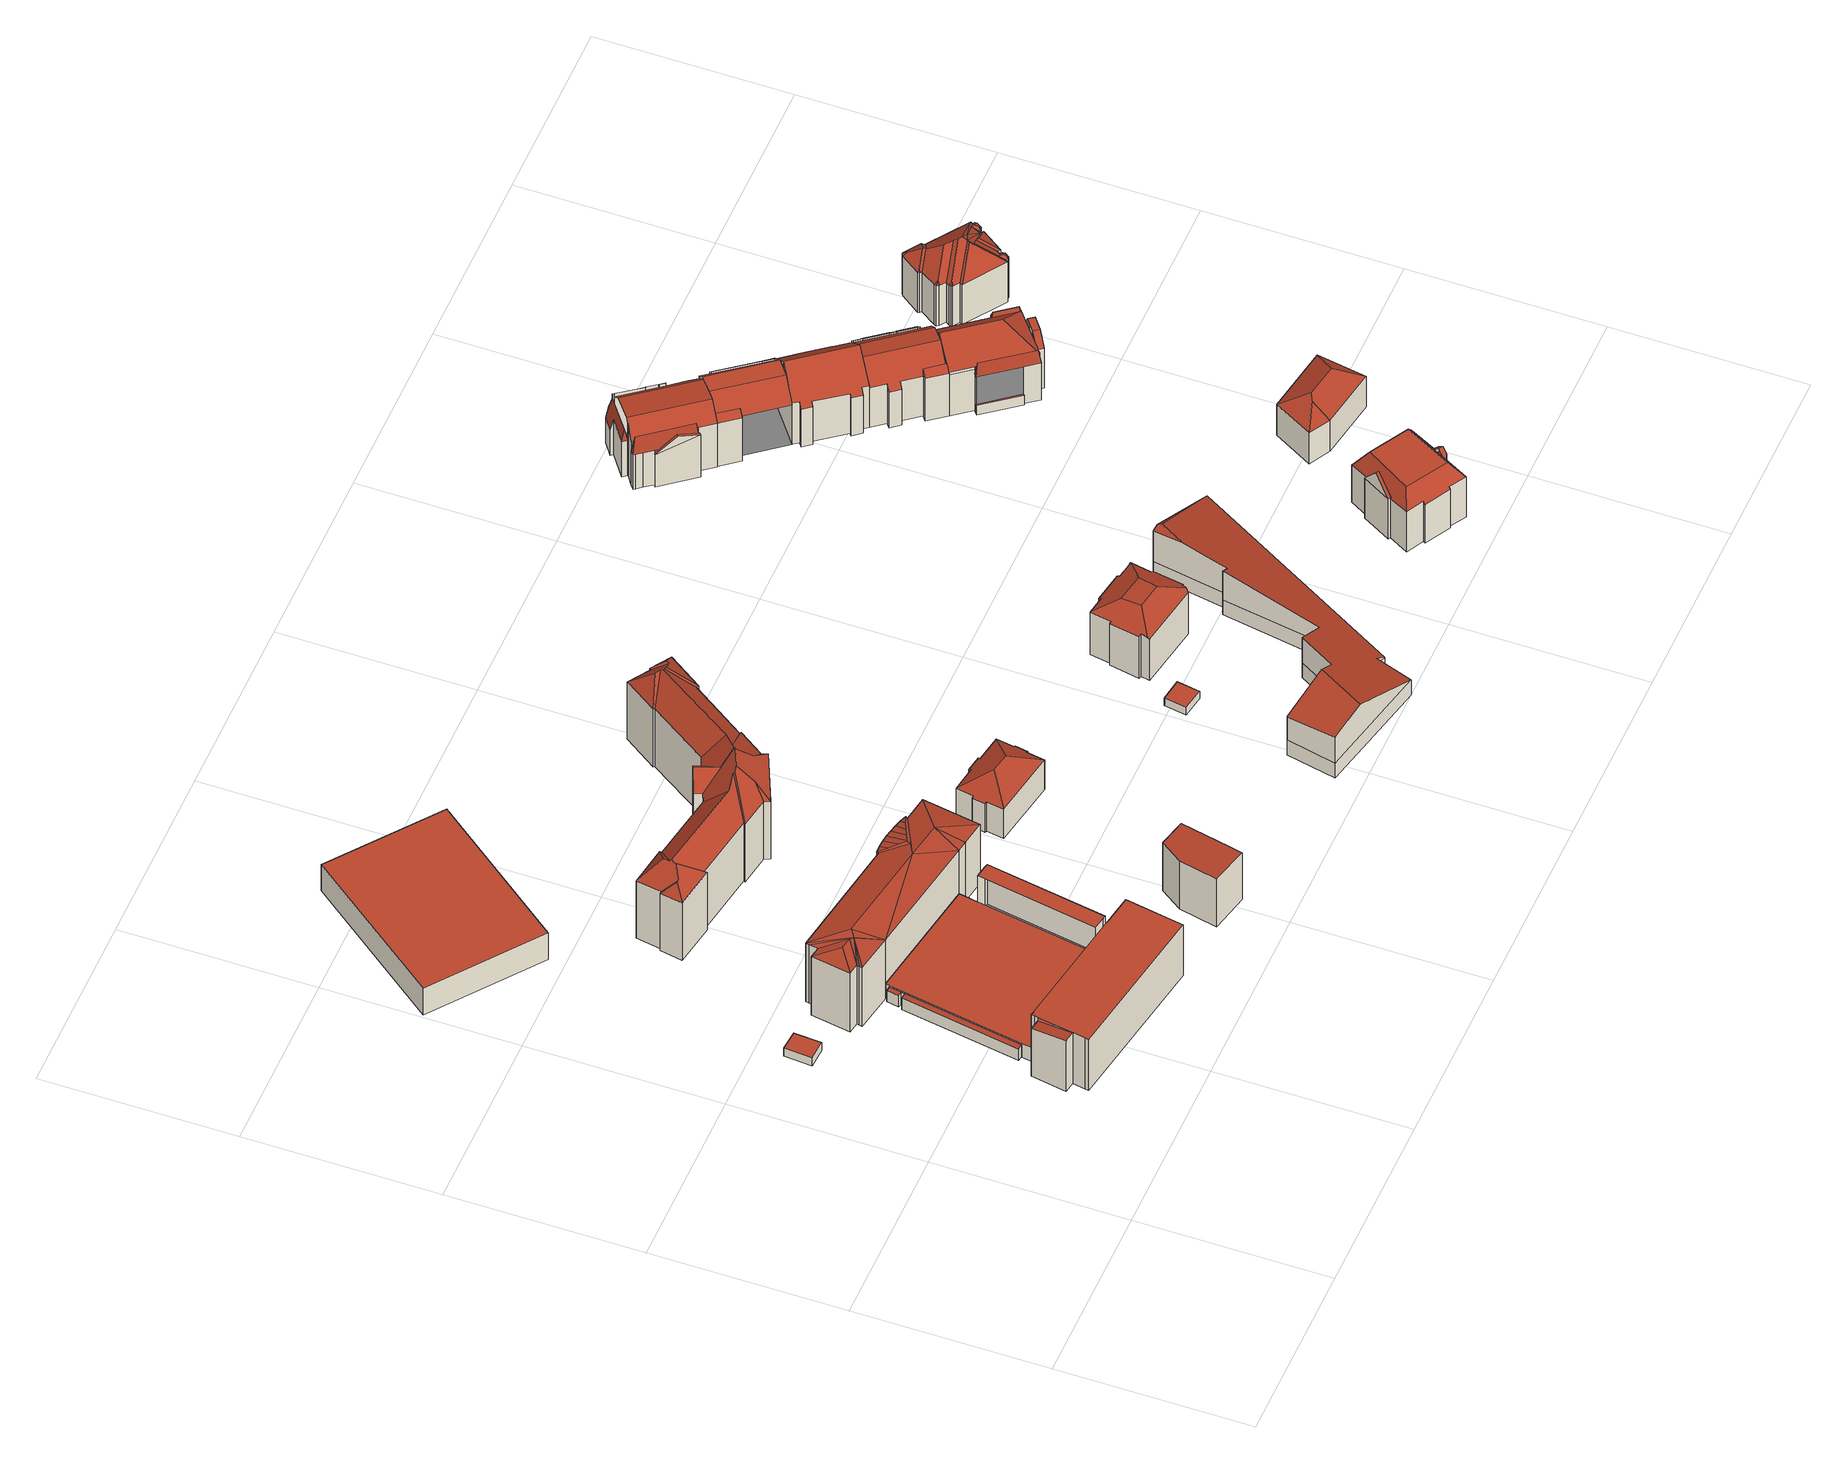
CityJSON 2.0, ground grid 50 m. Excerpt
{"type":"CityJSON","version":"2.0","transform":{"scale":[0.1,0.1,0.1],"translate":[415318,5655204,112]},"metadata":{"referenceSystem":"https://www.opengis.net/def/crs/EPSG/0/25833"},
"CityObjects":{
"building1":{"type":"Building","attributes":{"Dachtyp_tdc":"tdcPolyFlatRoof","Gemeindeschluessel":14612000,"Dachneigung":0,"QualitaetDacherkennung":82,"Geometrietyp2DReferenz":"3000","measuredHeight":2.64,"function":"31001_2000","roofType":"1000"},"geometry":[{"type":"Solid","lod":"2","boundaries":[[[[0,1,2,3]],[[1,4,5,2]],[[4,6,7,5]],[[6,0,3,7]],[[6,4,1,0]],[[3,2,5,7]]]],"semantics":{"surfaces":[{"type":"WallSurface"},{"type":"RoofSurface"},{"type":"GroundSurface"}],"values":[[0,0,0,0,1,2]]}}]},
"building2":{"type":"Building","attributes":{"name":"Pohland Passage","Gemeindeschluessel":14612000,"Geometrietyp2DReferenz":"3000","function":"31001_2000","roofType":"9999"},"children":["building2-1","building2-2","building2-3","building2-4","building2-5"]},
"building2-1":{"type":"BuildingPart","attributes":{"Dachtyp_tdc":"tdcPolyFlatRoof","Dachneigung":5.85,"QualitaetDacherkennung":58,"Geometrietyp2DReferenz":"3000","measuredHeight":16.87,"roofType":"2100"},"parents":["building2"],"geometry":[{"type":"MultiSurface","lod":"2","boundaries":[[[8,9,10,11]],[[9,12,13,10]],[[14,8,11,15]],[[14,12,9,8]],[[11,10,13,15]]],"semantics":{"surfaces":[{"type":"WallSurface"},{"type":"RoofSurface"},{"type":"GroundSurface"}],"values":[0,0,0,1,2]}}]},
"building2-2":{"type":"BuildingPart","attributes":{"Dachtyp_tdc":"tdcPolyFlatRoof","Dachneigung":6.49,"QualitaetDacherkennung":74,"Geometrietyp2DReferenz":"3000","measuredHeight":3.97,"roofType":"2100"},"parents":["building2"],"geometry":[{"type":"MultiSurface","lod":"2","boundaries":[[[16,17,18,19]],[[17,20,21,18]],[[20,22,23,21]],[[22,24,25,23]],[[24,26,27,25]],[[26,28,29,27]],[[28,30,31,29]],[[32,16,19,33]],[[32,30,28,26,24,22,20,17,16]],[[19,18,21,23,25,27,29,31,33]]],"semantics":{"surfaces":[{"type":"WallSurface"},{"type":"RoofSurface"},{"type":"GroundSurface"}],"values":[0,0,0,0,0,0,0,0,1,2]}}]},
"building2-3":{"type":"BuildingPart","attributes":{"Dachtyp_tdc":"tdcPolyFlatRoof","Dachneigung":0,"QualitaetDacherkennung":80,"Geometrietyp2DReferenz":"3000","measuredHeight":13.44,"roofType":"1000"},"parents":["building2"],"geometry":[{"type":"MultiSurface","lod":"2","boundaries":[[[34,35,36,37,38]],[[35,39,40,36]],[[39,41,42,40]],[[41,43,44,42]],[[43,45,46,47,44]],[[45,43,41,39,35,34]],[[37,36,40,42,44,47]]],"semantics":{"surfaces":[{"type":"WallSurface"},{"type":"RoofSurface"},{"type":"GroundSurface"}],"values":[0,0,0,0,0,1,2]}}]},
"building2-4":{"type":"BuildingPart","attributes":{"Dachtyp_tdc":"tdcPolyFlatRoof","Dachneigung":0,"QualitaetDacherkennung":19,"Geometrietyp2DReferenz":"3000","measuredHeight":17.11,"roofType":"1000"},"parents":["building2"],"geometry":[{"type":"MultiSurface","lod":"2","boundaries":[[[48,49,50,51]],[[49,52,15,50]],[[52,14,15]],[[53,13,12]],[[53,54,55,13]],[[54,56,57,55]],[[56,58,59,57]],[[58,60,59]],[[61,62,63]],[[61,64,65,62]],[[64,66,67,65]],[[66,68,69,67]],[[68,48,51,69]],[[68,66,64,61,58,56,54,53,52,49,48]],[[51,50,15,13,55,57,59,62,65,67,69]]],"semantics":{"surfaces":[{"type":"WallSurface"},{"type":"RoofSurface"},{"type":"GroundSurface"}],"values":[0,0,0,0,0,0,0,0,0,0,0,0,0,1,2]}}]},
"building2-5":{"type":"BuildingPart","attributes":{"Dachtyp_tdc":"tdcPolyFlatRoof","Dachneigung":0,"QualitaetDacherkennung":42,"Geometrietyp2DReferenz":"3000","measuredHeight":4.59,"roofType":"1000"},"parents":["building2"],"geometry":[{"type":"MultiSurface","lod":"2","boundaries":[[[46,63,62,47]],[[60,70,71,59]],[[70,72,19,71]],[[72,73,32,33,19]],[[74,31,30]],[[74,75,76,31]],[[75,77,78,76]],[[77,38,37,78]],[[38,77,75,74,73,72,70,60,63,46]],[[47,62,59,71,19,33,31,76,78,37]]],"semantics":{"surfaces":[{"type":"WallSurface"},{"type":"RoofSurface"},{"type":"GroundSurface"}],"values":[0,0,0,0,0,0,0,0,1,2]}}]},
"building3":{"type":"Building","attributes":{"Dachtyp_tdc":"tdcPolyFlatRoof","Gemeindeschluessel":14612000,"Dachneigung":0,"QualitaetDacherkennung":84,"Geometrietyp2DReferenz":"3000","measuredHeight":8.8,"function":"31001_3211","roofType":"1000"},"geometry":[{"type":"Solid","lod":"2","boundaries":[[[[79,80,81,82]],[[80,83,84,81]],[[83,85,86,84]],[[85,79,82,86]],[[85,83,80,79]],[[82,81,84,86]]]],"semantics":{"surfaces":[{"type":"WallSurface"},{"type":"RoofSurface"},{"type":"GroundSurface"}],"values":[[0,0,0,0,1,2]]}}]},
"building4":{"type":"Building","attributes":{"name":"HOGA Schulen Berufliches Gymnasium","Dachtyp_tdc":"tdcFreeFormRoof","Gemeindeschluessel":14612000,"Dachneigung":13.74,"QualitaetDacherkennung":18,"Geometrietyp2DReferenz":"3000","measuredHeight":21.55,"function":"31001_3021","roofType":"5000"},"geometry":[{"type":"Solid","lod":"2","boundaries":[[[[87,88,89,90]],[[88,91,92,89]],[[91,93,94,92]],[[93,95,96,94]],[[95,97,98,96]],[[97,99,100,98]],[[99,101,102,100]],[[101,103,104,102]],[[103,105,106,104]],[[105,107,108,106]],[[107,109,110,108]],[[109,111,112,110]],[[111,113,114,112]],[[113,115,116,114]],[[115,117,118,116]],[[117,119,120,118]],[[119,121,122,120]],[[121,123,124,122]],[[123,125,126,124]],[[125,127,128,126]],[[127,129,130,128]],[[129,131,132,130]],[[131,87,90,132]],[[131,133,134]],[[129,133,131]],[[133,129,127]],[[135,136,137,133,127,125]],[[135,125,123]],[[136,135,123,121]],[[121,137,136]],[[119,137,121]],[[137,119,117]],[[138,111,109]],[[138,113,111]],[[139,113,138]],[[139,115,113]],[[140,115,139]],[[134,115,140]],[[133,115,134]],[[137,115,133]],[[115,137,117]],[[138,109,107]],[[139,138,107,105]],[[141,142,143,144,145,146,140,139,105,103]],[[141,103,101]],[[142,141,101,99]],[[143,142,99,97]],[[144,143,97,95]],[[147,145,144,95,93]],[[148,147,93,91]],[[148,91,88]],[[146,145,147,148,88,87]],[[134,140,146,87,131]],[[90,89,92,94,96,98,100,102,104,106,108,110,112,114,116,118,120,122,124,126,128,130,132]]]],"semantics":{"surfaces":[{"type":"WallSurface"},{"type":"RoofSurface"},{"type":"GroundSurface"}],"values":[[0,0,0,0,0,0,0,0,0,0,0,0,0,0,0,0,0,0,0,0,0,0,0,1,1,1,1,1,1,1,1,1,1,1,1,1,1,1,1,1,1,1,1,1,1,1,1,1,1,1,1,1,1,2]]}}]},
"building5":{"type":"Building","attributes":{"Dachtyp_tdc":"tdcPolyFlatRoof","Gemeindeschluessel":14612000,"Dachneigung":2.62,"QualitaetDacherkennung":73,"Geometrietyp2DReferenz":"3000","measuredHeight":16.2,"function":"31001_9998","roofType":"2100"},"geometry":[{"type":"Solid","lod":"2","boundaries":[[[[149,150,151,152]],[[150,153,154,151]],[[150,149,155,156,157,153]],[[154,158,159,160,152,151]],[[153,157,158,154]],[[157,156,159,158]],[[156,155,160,159]],[[155,149,152,160]]]],"semantics":{"surfaces":[{"type":"WallSurface"},{"type":"RoofSurface"},{"type":"GroundSurface"}],"values":[[0,0,1,2,0,0,0,0]]}}]},
"building6":{"type":"Building","attributes":{"name":"25. Oberschule Am Pohlandplatz Dresden","Dachtyp_tdc":"tdcFreeFormRoof","Gemeindeschluessel":14612000,"Dachneigung":43.19,"QualitaetDacherkennung":45,"Geometrietyp2DReferenz":"3000","measuredHeight":26.56,"function":"31001_3021","roofType":"5000"},"geometry":[{"type":"Solid","lod":"2","boundaries":[[[[161,162,163,164,165,166,167]],[[168,161,167,169]],[[168,169,170]],[[171,162,161,168,170,172]],[[173,174,175,176,177,171,172,178]],[[179,180,173,178,181]],[[182,179,181,183]],[[182,183,184]],[[185,186,187,180,179,182,184,188]],[[189,185,188,190]],[[189,190,191]],[[186,185,189,191,192]],[[193,194,195,196,197,198,199,200,201,202,203,204,205,206,207,208,209,210,211,212,213,214,215,216,217,218,219,220,221,222]],[[191,190,194,193]],[[190,188,195,194]],[[188,184,196,195]],[[184,183,197,196]],[[183,181,198,197]],[[181,178,199,198]],[[178,172,200,199]],[[172,170,201,200]],[[170,169,202,201]],[[169,167,203,202]],[[167,166,204,203]],[[166,223,205,204]],[[223,224,206,205]],[[224,225,207,206]],[[225,226,208,207]],[[226,227,209,208]],[[227,228,210,209]],[[228,229,211,210]],[[229,230,212,211]],[[230,231,213,212]],[[231,232,214,213]],[[232,233,215,214]],[[233,234,216,215]],[[234,235,217,216]],[[235,236,218,217]],[[236,237,219,218]],[[237,238,220,219]],[[238,239,221,220]],[[239,192,222,221]],[[192,191,193,222]],[[187,186,192,239]],[[174,173,180,187,239,238]],[[175,174,238,237]],[[240,176,175,237,236]],[[240,236,235]],[[241,177,176,240,235,234]],[[241,234,233]],[[163,162,171,177,241,233,232]],[[164,163,232,231]],[[242,243,165,164,231,230]],[[244,242,230,229]],[[245,246,244,229,228]],[[245,228,227]],[[246,245,227,226]],[[247,248,243,242,244,246,226,225]],[[247,225,224]],[[248,247,224,223]],[[165,243,248,223,166]]]],"semantics":{"surfaces":[{"type":"RoofSurface"},{"type":"WallSurface"},{"type":"GroundSurface"}],"values":[[0,0,1,0,0,0,0,0,0,0,0,0,2,1,1,1,1,1,1,1,1,1,1,1,1,1,1,1,1,1,1,1,1,1,1,1,1,1,1,1,1,1,1,0,0,0,0,0,0,0,0,0,0,0,0,0,0,0,0,0,0]]}}]},
"building7":{"type":"Building","attributes":{"Dachtyp_tdc":"tdcHipRoof","Gemeindeschluessel":14612000,"Dachneigung":30.86,"QualitaetDacherkennung":85,"Geometrietyp2DReferenz":"3000","measuredHeight":13.63,"function":"31001_9998","roofType":"3200"},"geometry":[{"type":"Solid","lod":"2","boundaries":[[[[249,250,251,252]],[[250,253,254,251]],[[253,255,256,254]],[[255,257,258,256]],[[257,259,260,258]],[[259,261,262,260]],[[261,263,264,262]],[[263,265,266,264]],[[265,267,268,266]],[[267,269,270,268]],[[269,271,272,270]],[[271,273,274,272]],[[273,275,276,274]],[[275,277,278,276]],[[277,279,280,278]],[[279,249,252,280]],[[275,273,271,269,267,265,281]],[[263,261,259,257,255,253,282]],[[265,263,282,281]],[[253,250,249,279,277,275,281,282]],[[252,251,254,256,258,260,262,264,266,268,270,272,274,276,278,280]]]],"semantics":{"surfaces":[{"type":"WallSurface"},{"type":"RoofSurface"},{"type":"GroundSurface"}],"values":[[0,0,0,0,0,0,0,0,0,0,0,0,0,0,0,0,1,1,1,1,2]]}}]},
"building8":{"type":"Building","attributes":{"Dachtyp_tdc":"tdcPolyFlatRoof","Gemeindeschluessel":14612000,"Dachneigung":0,"QualitaetDacherkennung":91,"Geometrietyp2DReferenz":"3000","measuredHeight":2.43,"function":"31001_9998","roofType":"1000"},"geometry":[{"type":"Solid","lod":"2","boundaries":[[[[283,284,285,286]],[[284,287,288,285]],[[287,289,290,288]],[[289,283,286,290]],[[289,287,284,283]],[[286,285,288,290]]]],"semantics":{"surfaces":[{"type":"WallSurface"},{"type":"RoofSurface"},{"type":"GroundSurface"}],"values":[[0,0,0,0,1,2]]}}]},
"building9":{"type":"Building","attributes":{"Dachtyp_tdc":"tdcFreeFormRoof","Gemeindeschluessel":14612000,"Dachneigung":28.49,"QualitaetDacherkennung":72,"Geometrietyp2DReferenz":"3000","measuredHeight":17.26,"function":"31001_9998","roofType":"5000"},"geometry":[{"type":"Solid","lod":"2","boundaries":[[[[291,292,293,294]],[[292,295,296,293]],[[295,297,298,296]],[[297,299,300,298]],[[299,301,302,300]],[[301,303,304,302]],[[303,305,306,304]],[[305,307,308,306]],[[307,309,310,308]],[[309,311,312,310]],[[311,313,314,312]],[[313,315,316,314]],[[315,317,318,316]],[[317,319,320,318]],[[319,321,322,320]],[[321,323,324,322]],[[323,325,326,324]],[[325,327,328,326]],[[327,291,294,328]],[[329,315,313,311,309,307,305,303,330,331,332]],[[333,325,323,321,319,317,329,332,334]],[[327,333,334,335,336,291]],[[335,331,330,301,299,297,295,292,336]],[[334,332,331,335]],[[292,291,336]],[[303,301,330]],[[317,315,329]],[[327,325,333]],[[294,293,296,298,300,302,304,306,308,310,312,314,316,318,320,322,324,326,328]]]],"semantics":{"surfaces":[{"type":"WallSurface"},{"type":"RoofSurface"},{"type":"GroundSurface"}],"values":[[0,0,0,0,0,0,0,0,0,0,0,0,0,0,0,0,0,0,0,1,1,1,1,1,0,0,0,0,2]]}}]},
"building10":{"type":"Building","attributes":{"Dachtyp_tdc":"tdcFreeFormRoof","Gemeindeschluessel":14612000,"Dachneigung":28.33,"QualitaetDacherkennung":5,"Geometrietyp2DReferenz":"3000","measuredHeight":15.76,"function":"31001_9998","roofType":"5000"},"geometry":[{"type":"Solid","lod":"2","boundaries":[[[[337,338,339,340]],[[338,341,342,339]],[[341,343,344,342]],[[343,345,346,344]],[[345,347,348,346]],[[347,349,350,348]],[[349,351,352,350]],[[351,353,354,352]],[[353,355,356,354]],[[355,357,358,356]],[[357,359,360,358]],[[359,361,362,360]],[[361,363,364,362]],[[363,337,340,364]],[[365,366,367,368]],[[369,370,371,372,373,374]],[[368,367,375,376]],[[377,378,379,380,381,369,374,355,382,383,365,368,376]],[[349,366,365,383,351]],[[351,383,382,353]],[[353,382,355]],[[363,370,369,381,337]],[[337,381,380,338]],[[338,380,379,341]],[[341,379,378,343]],[[343,378,377,345]],[[345,377,376,375,347]],[[347,375,367,366,349]],[[359,372,371,361]],[[357,373,372,359]],[[361,371,370,363]],[[355,374,373,357]],[[340,339,342,344,346,348,350,352,354,356,358,360,362,364]]]],"semantics":{"surfaces":[{"type":"WallSurface"},{"type":"RoofSurface"},{"type":"GroundSurface"}],"values":[[0,0,0,0,0,0,0,0,0,0,0,0,0,0,1,1,1,1,0,0,0,0,0,0,0,0,0,0,0,0,0,0,2]]}}]},
"building11":{"type":"Building","attributes":{"Gemeindeschluessel":14612000,"Geometrietyp2DReferenz":"3000","function":"31001_9998","roofType":"9999"},"children":["building11-1","building11-2","building11-3","building11-4"]},
"building11-1":{"type":"BuildingPart","attributes":{"Dachtyp_tdc":"tdcGableRoof","Dachneigung":67.1,"QualitaetDacherkennung":2,"Geometrietyp2DReferenz":"3000","measuredHeight":8.34,"roofType":"3100"},"parents":["building11"],"geometry":[{"type":"MultiSurface","lod":"2","boundaries":[[[384,385,386,387]],[[385,388,389,386]],[[388,390,391,389]],[[390,392,393,391]],[[388,385,384,394]],[[394,395,392,390,388]],[[396,397,387,386,389,391,393]]],"semantics":{"surfaces":[{"type":"WallSurface"},{"type":"RoofSurface"},{"type":"GroundSurface"}],"values":[0,0,0,0,1,1,2]}}]},
"building11-2":{"type":"BuildingPart","attributes":{"Dachtyp_tdc":"tdcFreeFormRoof","Dachneigung":42.45,"QualitaetDacherkennung":37,"Geometrietyp2DReferenz":"3000","measuredHeight":14.38,"roofType":"5000"},"parents":["building11"],"geometry":[{"type":"MultiSurface","lod":"2","boundaries":[[[398,399,400,401]],[[399,402,403,400]],[[402,404,405,403]],[[404,406,407,405]],[[408,398,401,409]],[[410,411,412,413,414,415]],[[414,416,406,404,417,415]],[[399,410,415,417,402]],[[402,417,404]],[[408,412,411,398]],[[398,411,410,399]],[[401,400,403,405,407,409]]],"semantics":{"surfaces":[{"type":"WallSurface"},{"type":"RoofSurface"},{"type":"GroundSurface"}],"values":[0,0,0,0,0,1,1,0,0,0,0,2]}}]},
"building11-3":{"type":"BuildingPart","attributes":{"Dachtyp_tdc":"tdcCutTentRoof","Dachneigung":0.786,"QualitaetDacherkennung":64,"Geometrietyp2DReferenz":"3000","measuredHeight":17.16,"roofType":"9999"},"parents":["building11"],"geometry":[{"type":"MultiSurface","lod":"2","boundaries":[[[418,419,420,421]],[[419,422,387,420]],[[422,384,387]],[[423,424,425,393,392]],[[424,426,427,425]],[[426,428,429,427]],[[428,430,409,429]],[[430,431,412,408,409]],[[432,407,406]],[[432,433,434,407]],[[433,435,436,434]],[[435,437,438,436]],[[437,439,440,438]],[[439,441,442,440]],[[441,443,444,442]],[[443,445,446,444]],[[428,426,424,423,447,422,419,448,449]],[[433,432,416,413,431,430,428,449,450]],[[443,441,439,437,435,433,450,451]],[[419,418,452,445,443,451,448]],[[451,450,449,448]],[[421,420,387,397,396,393,425,427,429,409,407,434,436,438,440,442,444,446,453]]],"semantics":{"surfaces":[{"type":"WallSurface"},{"type":"RoofSurface"},{"type":"GroundSurface"}],"values":[0,0,0,0,0,0,0,0,0,0,0,0,0,0,0,0,1,1,1,1,1,2]}}]},
"building11-4":{"type":"BuildingPart","attributes":{"Dachtyp_tdc":"tdcGableRoof","Dachneigung":50.24,"QualitaetDacherkennung":20,"Geometrietyp2DReferenz":"3000","measuredHeight":18.61,"roofType":"3100"},"parents":["building11"],"geometry":[{"type":"MultiSurface","lod":"2","boundaries":[[[454,455,456,446,445]],[[455,457,458,456]],[[457,459,418,421,458]],[[455,454,460,461,462]],[[463,464,462,461]],[[457,464,463,459]],[[455,462,464,457]],[[459,463,461,460]],[[446,456,458,421,453]]],"semantics":{"surfaces":[{"type":"WallSurface"},{"type":"RoofSurface"},{"type":"GroundSurface"}],"values":[0,0,0,1,1,0,0,0,2]}}]},
"building12":{"type":"Building","attributes":{"Gemeindeschluessel":14612000,"Geometrietyp2DReferenz":"3000","function":"31001_9998","roofType":"9999"},"children":["building12-1","building12-2","building12-3","building12-4","building12-5"]},
"building12-1":{"type":"BuildingPart","attributes":{"Dachtyp_tdc":"tdcPolyFlatRoof","Dachneigung":45.97,"QualitaetDacherkennung":41,"Geometrietyp2DReferenz":"3000","measuredHeight":15.6,"roofType":"2100"},"parents":["building12"],"geometry":[{"type":"MultiSurface","lod":"2","boundaries":[[[465,466,467,468,469,470,471,472,473]],[[474,475,476,477,478,479,480,481,482]],[[472,471,476,475,483]],[[471,470,477,476]],[[470,469,478,477]],[[469,468,479,478]],[[468,467,480,479]],[[467,466,481,480]],[[466,465,484,482,481]]],"semantics":{"surfaces":[{"type":"RoofSurface"},{"type":"GroundSurface"},{"type":"WallSurface"}],"values":[0,1,2,2,2,2,2,2,2]}}]},
"building12-2":{"type":"BuildingPart","attributes":{"Dachtyp_tdc":"tdcCutGableRoof","Dachneigung":2.85,"QualitaetDacherkennung":42,"Geometrietyp2DReferenz":"3000","measuredHeight":18.52,"roofType":"9999"},"parents":["building12"],"geometry":[{"type":"MultiSurface","lod":"2","boundaries":[[[485,486,487,488,489]],[[486,490,491,487]],[[492,483,475,493,494]],[[484,495,496,482]],[[495,497,498,496]],[[497,499,500,498]],[[499,501,502,500]],[[503,504,505,506,507]],[[501,508,509,502]],[[508,510,511,509]],[[510,503,507,511]],[[512,490,486,485,504,503,510]],[[508,501,499,497,495,484,513,483,492,514]],[[510,508,514,512]],[[507,506,488,487,491,515,516,493,475,474,482,496,498,500,502,509,511]]],"semantics":{"surfaces":[{"type":"WallSurface"},{"type":"RoofSurface"},{"type":"GroundSurface"}],"values":[0,0,0,0,0,0,0,0,0,0,0,1,1,1,2]}}]},
"building12-3":{"type":"BuildingPart","attributes":{"Dachtyp_tdc":"tdcFreeFormRoof","Dachneigung":77.91,"QualitaetDacherkennung":23,"Geometrietyp2DReferenz":"3000","measuredHeight":15.22,"roofType":"5000"},"parents":["building12"],"geometry":[{"type":"MultiSurface","lod":"2","boundaries":[[[517,518,519,520]],[[518,521,522,519]],[[521,523,524,522]],[[523,525,526,524]],[[525,494,493,526]],[[494,527,493]],[[528,529,491]],[[529,517,520,491]],[[527,494,525,530]],[[525,523,521,518,517,531,530]],[[517,529,528,531]],[[528,532,533,527,530,531]],[[520,519,522,524,526,493,516,515,491]]],"semantics":{"surfaces":[{"type":"WallSurface"},{"type":"RoofSurface"},{"type":"GroundSurface"}],"values":[0,0,0,0,0,0,0,0,1,1,1,1,2]}}]},
"building12-4":{"type":"BuildingPart","attributes":{"Dachtyp_tdc":"tdcGableRoof","Dachneigung":40.69,"QualitaetDacherkennung":7,"Geometrietyp2DReferenz":"3000","measuredHeight":15.38,"roofType":"3100"},"parents":["building12"],"geometry":[{"type":"MultiSurface","lod":"2","boundaries":[[[534,535,536,537,538]],[[535,539,540,536]],[[539,541,542,540]],[[539,535,543]],[[535,534,544,543]],[[541,539,543,544,545]],[[537,536,540,542]]],"semantics":{"surfaces":[{"type":"WallSurface"},{"type":"RoofSurface"},{"type":"GroundSurface"}],"values":[0,0,0,0,1,1,2]}}]},
"building12-5":{"type":"BuildingPart","attributes":{"Dachtyp_tdc":"tdcFreeFormRoof","Dachneigung":82.37,"QualitaetDacherkennung":29,"Geometrietyp2DReferenz":"3000","measuredHeight":16.91,"roofType":"5000"},"parents":["building12"],"geometry":[{"type":"MultiSurface","lod":"2","boundaries":[[[546,547,548,542,541]],[[547,549,550,548]],[[549,551,552,550]],[[551,489,488,552]],[[505,538,537,506]],[[489,551,553]],[[551,549,547,546,545,554,538,555,553]],[[538,505,555]],[[505,489,553,555]],[[542,548,550,552,488,506,537]]],"semantics":{"surfaces":[{"type":"WallSurface"},{"type":"RoofSurface"},{"type":"GroundSurface"}],"values":[0,0,0,0,0,1,1,1,1,2]}}]},
"building13":{"type":"Building","attributes":{"Gemeindeschluessel":14612000,"Geometrietyp2DReferenz":"3000","function":"31001_9998","roofType":"9999"},"children":["building13-1","building13-2","building13-3","building13-4"]},
"building13-1":{"type":"BuildingPart","attributes":{"Dachtyp_tdc":"tdcPolyFlatRoof","Dachneigung":40.55,"QualitaetDacherkennung":39,"Geometrietyp2DReferenz":"3000","measuredHeight":15.97,"roofType":"2100"},"parents":["building13"],"geometry":[{"type":"MultiSurface","lod":"2","boundaries":[[[556,557,558,559,560]],[[557,503,561,558]],[[503,562,563,564,561]],[[562,503,557,556]],[[559,558,561,564]]],"semantics":{"surfaces":[{"type":"WallSurface"},{"type":"RoofSurface"},{"type":"GroundSurface"}],"values":[0,0,0,1,2]}}]},
"building13-2":{"type":"BuildingPart","attributes":{"Dachtyp_tdc":"tdcCutGableRoof","Dachneigung":44.35,"QualitaetDacherkennung":53,"Geometrietyp2DReferenz":"3000","measuredHeight":18.25,"roofType":"9999"},"parents":["building13"],"geometry":[{"type":"MultiSurface","lod":"2","boundaries":[[[565,566,567,568]],[[563,569,570,564]],[[565,571,569,572,573]],[[566,565,573,574]],[[563,560,566,574,575]],[[569,563,575,572]],[[574,573,572,575]],[[570,576,568,567,559,564]]],"semantics":{"surfaces":[{"type":"WallSurface"},{"type":"RoofSurface"},{"type":"GroundSurface"}],"values":[0,0,1,0,1,0,1,2]}}]},
"building13-3":{"type":"BuildingPart","attributes":{"Dachtyp_tdc":"tdcPolyFlatRoof","Dachneigung":42.52,"QualitaetDacherkennung":41,"Geometrietyp2DReferenz":"3000","measuredHeight":15.68,"roofType":"2100"},"parents":["building13"],"geometry":[{"type":"MultiSurface","lod":"2","boundaries":[[[577,578,579,580,576,571]],[[581,582,583,584,585]],[[582,586,565,568,583]],[[586,582,581,578,577]],[[576,580,584,583,568]]],"semantics":{"surfaces":[{"type":"WallSurface"},{"type":"RoofSurface"},{"type":"GroundSurface"}],"values":[0,0,0,1,2]}}]},
"building13-4":{"type":"BuildingPart","attributes":{"Dachtyp_tdc":"tdcPolyFlatRoof","Dachneigung":0,"QualitaetDacherkennung":0,"Geometrietyp2DReferenz":"3000","measuredHeight":3.02,"roofType":"9999"},"parents":["building13"],"geometry":[{"type":"MultiSurface","lod":"2","boundaries":[[[585,587,588,579]],[[579,588,589,580]],[[588,587,590,589]],[[587,585,584,590]],[[580,589,590,584]],[[580,584,585,579]]],"semantics":{"surfaces":[{"type":"RoofSurface"},{"type":"WallSurface"},{"type":"GroundSurface"},{"type":"ClosureSurface","isClosure":"1","QuelleClosure":"LoD1Solid"}],"values":[0,1,1,1,2,3]}}]},
"building14":{"type":"Building","attributes":{"Dachtyp_tdc":"tdcGableRoof","Gemeindeschluessel":14612000,"Dachneigung":40.73,"QualitaetDacherkennung":51,"Geometrietyp2DReferenz":"3000","measuredHeight":20.25,"function":"31001_9998","roofType":"3100"},"geometry":[{"type":"Solid","lod":"2","boundaries":[[[[591,592,593,594]],[[592,595,596,593]],[[595,597,598,596]],[[597,599,600,598]],[[599,601,602,600]],[[601,603,604,602]],[[603,605,606,604]],[[605,607,608,606]],[[607,609,610,608]],[[609,611,612,610]],[[611,613,614,612]],[[613,615,616,614]],[[615,617,618,616]],[[617,619,620,618]],[[619,621,622,620]],[[621,623,624,622]],[[623,625,626,624]],[[625,591,594,626]],[[621,619,617,615,613,611,609,607]],[[607,605,603,601,599,597,595,592,591,625,623,621]],[[594,593,596,598,600,602,604,606,608,610,612,614,616,618,620,622,624,626]]]],"semantics":{"surfaces":[{"type":"WallSurface"},{"type":"RoofSurface"},{"type":"GroundSurface"}],"values":[[0,0,0,0,0,0,0,0,0,0,0,0,0,0,0,0,0,0,1,1,2]]}}]},
"building15":{"type":"Building","attributes":{"Dachtyp_tdc":"tdcFreeFormRoof","Gemeindeschluessel":14612000,"Dachneigung":26.45,"QualitaetDacherkennung":93,"Geometrietyp2DReferenz":"3000","measuredHeight":13.72,"function":"31001_2000","roofType":"5000"},"geometry":[{"type":"Solid","lod":"2","boundaries":[[[[627,628,629,630]],[[628,631,632,629]],[[631,633,634,632]],[[633,635,636,634]],[[635,627,630,636]],[[637,638,639,635,633]],[[637,633,631]],[[638,637,631,628]],[[639,638,628,627]],[[639,627,635]],[[630,629,632,634,636]]]],"semantics":{"surfaces":[{"type":"WallSurface"},{"type":"RoofSurface"},{"type":"GroundSurface"}],"values":[[0,0,0,0,0,1,1,1,1,1,2]]}}]},
"building16":{"type":"Building","attributes":{"Gemeindeschluessel":14612000,"Geometrietyp2DReferenz":"3000","function":"31001_9998","roofType":"9999"},"children":["building16-1","building16-2","building16-3"]},
"building16-1":{"type":"BuildingPart","attributes":{"Dachtyp_tdc":"tdcCutGableRoof","Dachneigung":43.45,"QualitaetDacherkennung":55,"Geometrietyp2DReferenz":"3000","measuredHeight":18.27,"roofType":"9999"},"parents":["building16"],"geometry":[{"type":"MultiSurface","lod":"2","boundaries":[[[640,641,642,643]],[[641,644,645,642]],[[644,646,647,645]],[[646,648,649,647]],[[650,651,652,653]],[[651,654,655,652]],[[654,656,657,655]],[[656,658,659,657]],[[658,660,624,659]],[[660,661,662,624]],[[661,663,664,662]],[[663,665,666,664]],[[644,641,640,665,663]],[[661,660,658,656,654,651,650,648,646]],[[663,661,646,644]],[[666,643,642,645,647,649,653,652,655,657,659,624,662,664]]],"semantics":{"surfaces":[{"type":"WallSurface"},{"type":"RoofSurface"},{"type":"GroundSurface"}],"values":[0,0,0,0,0,0,0,0,0,0,0,0,1,1,1,2]}}]},
"building16-2":{"type":"BuildingPart","attributes":{"Dachtyp_tdc":"tdcPolyFlatRoof","Dachneigung":43.91,"QualitaetDacherkennung":39,"Geometrietyp2DReferenz":"3000","measuredHeight":15.94,"roofType":"2100"},"parents":["building16"],"geometry":[{"type":"MultiSurface","lod":"2","boundaries":[[[667,668,669,649,648]],[[668,670,671,669]],[[670,672,650,653,671]],[[672,670,668,667]],[[649,669,671,653]]],"semantics":{"surfaces":[{"type":"WallSurface"},{"type":"RoofSurface"},{"type":"GroundSurface"}],"values":[0,0,0,1,2]}}]},
"building16-3":{"type":"BuildingPart","attributes":{"Dachtyp_tdc":"tdcPolyFlatRoof","Dachneigung":43.52,"QualitaetDacherkennung":44,"Geometrietyp2DReferenz":"3000","measuredHeight":15.77,"roofType":"2100"},"parents":["building16"],"geometry":[{"type":"MultiSurface","lod":"2","boundaries":[[[673,674,620,666,665]],[[674,675,676,620]],[[675,677,678,676]],[[677,679,680,678]],[[679,681,682,680]],[[681,683,684,682]],[[683,685,686,684]],[[685,687,688,686]],[[687,689,640,643,688]],[[687,685,683,681,679,677,675,674,673,689]],[[643,666,620,676,678,680,682,684,686,688]]],"semantics":{"surfaces":[{"type":"WallSurface"},{"type":"RoofSurface"},{"type":"GroundSurface"}],"values":[0,0,0,0,0,0,0,0,0,1,2]}}]},
"building17":{"type":"Building","attributes":{"Gemeindeschluessel":14612000,"Geometrietyp2DReferenz":"3000","function":"31001_9998","roofType":"9999"},"children":["building17-1","building17-2","building17-3","building17-4","building17-5"]},
"building17-1":{"type":"BuildingPart","attributes":{"Dachtyp_tdc":"tdcFreeFormRoof","Dachneigung":82.26,"QualitaetDacherkennung":31,"Geometrietyp2DReferenz":"3000","measuredHeight":16.35,"roofType":"5000"},"parents":["building17"],"geometry":[{"type":"MultiSurface","lod":"2","boundaries":[[[690,691,692,693,694]],[[695,696,697,698,699]],[[700,690,694,701]],[[696,695,702]],[[695,691,690,703,702]],[[690,700,703]],[[700,696,702,703]],[[694,693,698,697,701]]],"semantics":{"surfaces":[{"type":"WallSurface"},{"type":"RoofSurface"},{"type":"GroundSurface"}],"values":[0,0,0,1,1,1,1,2]}}]},
"building17-2":{"type":"BuildingPart","attributes":{"Dachtyp_tdc":"tdcHipAndGableRoof","Dachneigung":31.19,"QualitaetDacherkennung":36,"Geometrietyp2DReferenz":"3000","measuredHeight":19.5,"roofType":"5000"},"parents":["building17"],"geometry":[{"type":"MultiSurface","lod":"2","boundaries":[[[704,705,669,697,696]],[[705,706,642,669]],[[706,707,708,709,642]],[[710,711,712,713,714,715]],[[707,706,716,715,714]],[[717,710,715,716,718]],[[704,717,718,705]],[[705,718,716,706]],[[719,710,717,704]],[[709,720,721,722,701,697,669,642]]],"semantics":{"surfaces":[{"type":"WallSurface"},{"type":"RoofSurface"},{"type":"GroundSurface"}],"values":[0,0,0,1,1,1,0,0,0,2]}}]},
"building17-3":{"type":"BuildingPart","attributes":{"Dachtyp_tdc":"tdcCutGableRoof","Dachneigung":58.08,"QualitaetDacherkennung":21,"Geometrietyp2DReferenz":"3000","measuredHeight":16.53,"roofType":"9999"},"parents":["building17"],"geometry":[{"type":"MultiSurface","lod":"2","boundaries":[[[723,724,725,726]],[[724,727,728,725]],[[727,729,730,728]],[[729,731,732,730]],[[731,733,734,732]],[[733,735,736,734]],[[735,737,738,736]],[[737,739,701,738]],[[731,729,727,724,723,740,741,742]],[[743,711,744,739,737,735,733]],[[742,743,733,731]],[[726,725,728,730,732,734,736,738,701,722,721,720]]],"semantics":{"surfaces":[{"type":"WallSurface"},{"type":"RoofSurface"},{"type":"GroundSurface"}],"values":[0,0,0,0,0,0,0,0,1,1,1,2]}}]},
"building17-4":{"type":"BuildingPart","attributes":{"Dachtyp_tdc":"tdcFreeFormRoof","Dachneigung":73.78,"QualitaetDacherkennung":15,"Geometrietyp2DReferenz":"3000","measuredHeight":14.94,"roofType":"5000"},"parents":["building17"],"geometry":[{"type":"MultiSurface","lod":"2","boundaries":[[[708,745,746,709]],[[745,747,723,726,746]],[[748,749,747]],[[750,748,747,745]],[[750,745,708]],[[748,750,708,749]],[[709,746,726,720]]],"semantics":{"surfaces":[{"type":"WallSurface"},{"type":"RoofSurface"},{"type":"GroundSurface"}],"values":[0,0,1,1,1,1,2]}}]},
"building17-5":{"type":"BuildingPart","attributes":{"Dachtyp_tdc":"tdcPolyFlatRoof","Dachneigung":0,"QualitaetDacherkennung":0,"Geometrietyp2DReferenz":"3000","measuredHeight":3.16,"roofType":"9999"},"parents":["building17"],"geometry":[{"type":"MultiSurface","lod":"2","boundaries":[[[699,751,752,692]],[[692,752,753,693]],[[752,751,754,753]],[[751,699,698,754]],[[693,753,754,698]],[[693,698,699,692]]],"semantics":{"surfaces":[{"type":"RoofSurface"},{"type":"WallSurface"},{"type":"GroundSurface"},{"type":"ClosureSurface","isClosure":"1","QuelleClosure":"LoD1Solid"}],"values":[0,1,1,1,2,3]}}]},
"building18":{"type":"Building","attributes":{"Dachtyp_tdc":"tdcFreeFormRoof","Gemeindeschluessel":14612000,"Dachneigung":38.22,"QualitaetDacherkennung":14,"Geometrietyp2DReferenz":"3000","measuredHeight":19.13,"function":"31001_9998","roofType":"5000"},"geometry":[{"type":"Solid","lod":"2","boundaries":[[[[755,756,757]],[[758,759,760,761,762]],[[758,762,763]],[[764,759,758,763,765]],[[764,765,766]],[[767,760,759,764,766,768]],[[769,770,771,772,773,774,775]],[[776,777,769,775,778]],[[779,780,781,776,778,782]],[[779,782,783]],[[780,779,783,784]],[[785,781,780,784,786]],[[785,786,787]],[[777,776,781,785,787,788]],[[789,770,769,777,788,790]],[[789,790,791]],[[789,791,792]],[[771,770,789,792,793]],[[794,772,771,793,795]],[[796,797,798,799,800,801,802,803,804,805,806,807,808,809,810,811,812,813,814,815,816,817,818,819,820,821,822,823,824,825,826,827,828,829,830]],[[793,792,797,796]],[[792,791,798,797]],[[791,790,799,798]],[[790,788,800,799]],[[788,787,801,800]],[[787,786,802,801]],[[786,784,803,802]],[[784,783,804,803]],[[783,782,805,804]],[[782,778,806,805]],[[778,775,807,806]],[[775,774,808,807]],[[774,768,809,808]],[[768,766,810,809]],[[766,765,811,810]],[[765,763,812,811]],[[763,762,813,812]],[[762,761,814,813]],[[761,831,815,814]],[[831,832,816,815]],[[832,833,817,816]],[[833,834,818,817]],[[834,835,819,818]],[[835,836,820,819]],[[836,837,821,820]],[[837,838,822,821]],[[838,839,823,822]],[[839,840,824,823]],[[840,841,825,824]],[[841,842,826,825]],[[842,843,827,826]],[[843,844,828,827]],[[844,845,829,828]],[[845,795,830,829]],[[795,793,796,830]],[[846,794,795,845]],[[846,845,844]],[[756,773,772,794,846,844,843]],[[757,756,843,842]],[[847,755,757,842,841]],[[848,847,841,840]],[[849,850,851,848,840,839]],[[849,839,838]],[[852,850,849,838,837]],[[852,837,836]],[[851,850,852,836,835]],[[853,848,851,835,834]],[[854,853,834,833]],[[854,833,832]],[[755,847,848,853,854,832,831]],[[774,767,768]],[[767,773,756]],[[773,767,774]],[[760,831,761]],[[767,831,760]],[[756,831,767]],[[756,755,831]]]],"semantics":{"surfaces":[{"type":"RoofSurface"},{"type":"GroundSurface"},{"type":"WallSurface"}],"values":[[0,0,0,0,0,0,0,0,0,0,0,0,0,0,0,0,0,0,0,1,2,2,2,2,2,2,2,2,2,2,2,2,2,2,2,2,2,2,2,2,2,2,2,2,2,2,2,2,2,2,2,2,2,2,2,0,0,0,0,0,0,0,0,0,0,0,0,0,0,0,0,0,0,0,0,0,0]]}}]}
},
"vertices":[
[184,858,36],[189,930,36],[189,930,9],[184,858,9],[241,926,36],[241,926,9],[237,855,36],[237,855,9],
[318,285,182],[334,377,172],[334,377,13],[318,285,13],[362,372,172],[362,372,13],[347,280,182],[347,280,13],
[381,420,53],[368,422,51],[368,422,13],[381,420,13],[420,730,51],[420,730,13],[433,728,53],[433,728,13],[434,737,53],[434,737,13],[424,739,51],[424,739,13],[430,770,51],[430,770,13],[440,768,53],[440,768,13],[381,419,53],[381,419,13],
[757,674,147],[788,669,147],[788,669,13],[757,674,13],[757,674,59],[798,667,147],[798,667,13],[745,356,147],[745,356,13],[736,357,147],[736,357,13],[704,363,147],[704,363,59],[704,363,13],
[339,238,184],[341,247,184],[341,247,13],[339,238,13],[347,280,184],[362,372,184],[364,380,184],[364,380,13],[365,389,184],[365,389,13],[375,387,184],[375,387,13],[375,387,59],[699,332,184],[699,332,13],[699,332,59],[728,327,184],[728,327,13],[779,318,184],[779,318,13],[753,167,184],[753,167,13],
[376,387,59],[376,387,13],[381,420,59],[381,419,59],[440,768,59],[442,778,59],[442,778,13],[765,723,59],[765,723,13],
[273,1542,99],[7,1746,99],[7,1746,11],[273,1542,11],[284,2105,99],[284,2105,11],[550,1900,99],[550,1900,11],
[690,892,205],[691,897,205],[691,897,8],[690,892,8],[710,898,205],[710,898,8],[728,897,205],[728,897,8],[747,895,205],[747,895,8],[765,891,205],[765,891,8],[784,887,205],[784,887,8],[802,882,205],[802,882,8],[819,876,205],[819,876,8],[816,870,205],[816,870,8],[883,859,205],[883,859,8],[858,707,205],[858,707,8],[794,718,205],[794,718,8],[765,723,205],[765,723,8],[442,778,205],[442,778,8],[342,796,205],[342,796,8],[343,804,205],[343,804,8],[344,811,205],[344,811,8],[316,816,205],[316,816,8],[333,918,205],[333,918,8],[362,913,205],[362,913,8],[365,936,205],[365,936,8],[367,945,205],[367,945,8],[411,844,219],[430,858,223],[375,858,217],[404,853,217],[410,844,219],[794,795,224],[699,811,224],[699,812,224],[797,867,209],[776,858,212],[757,849,215],[739,841,218],[738,840,218],[734,830,218],[725,856,215],[709,876,210],
[1059,291,170],[1032,162,170],[1032,162,13],[1059,291,13],[1024,127,170],[1024,127,13],[984,307,174],[944,250,175],[922,150,175],[922,150,13],[944,250,13],[984,307,13],
[776,1314,242],[819,1297,273],[827,1304,270],[828,1306,268],[863,1335,256],[824,1381,202],[799,1371,202],[752,1372,243],[792,1389,202],[712,1355,202],[819,1296,273],[720,1337,202],[702,1266,256],[747,1272,268],[750,1270,270],[765,1272,274],[814,1293,274],[695,1326,202],[453,1313,252],[456,1308,256],[514,1357,202],[455,1329,252],[515,1362,202],[410,1379,202],[423,1279,230],[450,1298,251],[451,1304,251],[399,1313,202],[415,1280,230],[393,1314,202],[383,1256,202],[493,1237,202],[383,1256,9],[393,1314,9],[399,1313,9],[410,1379,9],[515,1362,9],[514,1357,9],[695,1326,9],[720,1337,9],[712,1355,9],[792,1389,9],[799,1371,9],[824,1381,9],[926,1535,9],[923,1537,9],[982,1625,9],[1038,1587,9],[1040,1592,9],[1091,1558,9],[1029,1467,9],[1023,1470,9],[925,1325,9],[929,1323,9],[883,1256,9],[889,1241,9],[752,1182,9],[746,1197,9],[665,1210,9],[666,1214,9],[494,1243,9],[493,1237,9],[926,1535,202],[923,1537,202],[982,1625,202],[1038,1587,202],[1040,1592,202],[1091,1558,202],[1029,1467,202],[1023,1470,202],[925,1325,202],[929,1323,202],[883,1256,202],[889,1241,202],[752,1182,202],[746,1197,202],[665,1210,202],[666,1214,202],[494,1243,202],[770,1228,235],[842,1259,236],[1009,1543,251],[1000,1542,257],[1014,1540,251],[1052,1555,230],[1046,1546,230],[987,1557,252],[999,1550,252],
[1137,821,104],[1135,815,108],[1135,815,10],[1137,821,10],[1205,803,108],[1205,803,10],[1197,757,108],[1197,757,10],[1202,756,105],[1202,756,10],[1196,723,105],[1196,723,10],[1191,724,108],[1191,724,10],[1183,676,108],[1183,676,10],[1005,707,108],[1005,707,10],[1013,753,108],[1013,753,10],[1008,754,105],[1008,754,10],[1014,788,105],[1014,788,10],[1019,788,108],[1019,788,10],[1027,833,108],[1027,833,10],[1094,822,108],[1094,822,10],[1096,828,104],[1096,828,10],[1080,759,147],[1130,750,147],
[1529,516,33],[1587,507,33],[1587,507,8],[1529,516,8],[1578,448,33],[1578,448,8],[1519,458,33],[1519,458,8],
[1589,575,147],[1594,599,150],[1594,599,8],[1589,575,8],[1587,600,147],[1587,600,8],[1601,679,146],[1601,679,8],[1607,678,149],[1607,678,8],[1616,733,149],[1616,733,8],[1666,725,149],[1666,725,8],[1667,731,146],[1667,731,8],[1748,717,146],[1748,717,8],[1747,711,149],[1747,711,8],[1767,707,149],[1767,707,8],[1785,704,149],[1785,704,8],[1794,703,149],[1794,703,8],[1784,648,150],[1784,648,8],[1791,646,146],[1791,646,8],[1777,566,147],[1777,566,8],[1771,567,150],[1771,567,8],[1770,560,150],[1770,560,8],[1757,546,147],[1757,546,8],[1794,702,150],[1617,733,149],[1657,672,178],[1733,659,178],[1765,554,152],[1720,608,181],[1652,620,181],[1590,581,150],
[1668,158,60],[1722,252,60],[1722,252,11],[1668,158,11],[1797,240,60],[1797,240,11],[1840,494,60],[1840,494,11],[1860,490,60],[1860,490,11],[1894,686,60],[1894,686,11],[2129,646,60],[2129,646,11],[1805,81,60],[1805,81,11],[1784,93,60],[1784,93,11],[1763,0,60],[1763,0,11],[1457,67,60],[1457,67,11],[1457,68,60],[1457,68,11],[1485,196,60],[1485,196,11],[1486,197,60],[1486,197,11],[2128,644,63],[2129,646,61],[1912,683,167],[1917,673,169],[1626,167,169],[1486,197,139],[1485,196,139],[1457,68,147],[1457,67,148],[1556,45,169],[1894,686,163],[1880,609,169],[1860,490,147],[1840,494,157],[1797,240,109],[1722,252,147],[1668,158,147],[1784,93,76],[1805,81,63],
[2284,339,50],[2291,351,50],[2291,351,14],[2284,339,14],[2309,341,97],[2309,341,14],[2326,331,93],[2326,331,14],[2322,324,93],[2322,324,14],[2301,329,97],[2319,319,93],[2319,319,14],[2301,329,14],
[2390,186,137],[2393,178,137],[2393,178,14],[2390,186,14],[2379,153,137],[2379,153,14],[2368,149,137],[2368,149,14],[2364,152,137],[2364,152,14],[2385,189,137],[2385,189,14],[2393,178,145],[2390,186,140],[2385,189,140],[2384,187,142],[2375,171,158],[2386,165,158],[2368,158,144],[2379,153,144],
[2244,295,141],[2273,345,138],[2273,345,14],[2244,295,14],[2284,339,138],[2322,324,127],[2384,287,129],[2384,287,14],[2382,283,137],[2382,283,14],[2425,258,138],[2425,258,14],[2385,189,144],[2385,189,142],[2364,152,144],[2325,84,148],[2325,84,14],[2282,109,148],[2282,109,14],[2279,105,143],[2279,105,14],[2214,142,143],[2214,142,14],[2217,147,149],[2217,147,14],[2173,171,148],[2173,171,14],[2201,222,144],[2201,222,14],[2319,319,138],[2287,306,183],[2386,250,183],[2320,127,185],[2214,188,185],[2202,221,145],[2202,221,14],
[2201,222,147],[2195,225,147],[2195,225,14],[2237,299,147],[2237,299,14],[2244,295,147],[2202,221,147],[2223,259,200],[2217,263,200],[2244,295,148],[2237,299,148],
[1917,1895,164],[1909,1906,164],[1915,1911,156],[1918,1912,153],[1899,1937,153],[1901,1938,150],[1853,2001,150],[1841,1992,166],[1917,1894,165],[1917,1894,10],[1841,1992,10],[1853,2001,10],[1901,1938,10],[1899,1937,10],[1918,1912,10],[1915,1911,10],[1909,1906,10],[1917,1895,10],[1841,1992,157],[1917,1895,156],
[1725,1904,157],[1750,1922,185],[1750,1922,10],[1725,1904,10],[1725,1904,126],[1750,1923,185],[1750,1923,10],[1840,1991,157],[1840,1991,10],[1840,1991,130],[1922,1898,149],[1922,1898,10],[1957,1854,150],[1957,1854,10],[1952,1850,156],[1952,1850,10],[1967,1831,156],[1967,1831,10],[1850,1741,156],[1823,1777,156],[1823,1777,126],[1823,1777,10],[1850,1741,10],[1937,1809,191],[1937,1809,10],[1884,1767,195],[1884,1767,10],[1758,1929,195],[1917,1894,156],[1812,1970,191],[1758,1929,10],[1812,1970,10],
[1741,1934,128],[1799,1977,128],[1799,1977,10],[1741,1934,10],[1794,1983,94],[1794,1983,10],[1828,2008,94],[1828,2008,10],[1832,2002,129],[1832,2002,10],[1840,1991,133],[1750,1923,129],[1750,1923,128],[1831,1992,162],[1751,1932,161],[1758,1929,130],[1812,1970,132],
[1811,1769,153],[1806,1765,153],[1806,1765,10],[1811,1769,10],[1811,1769,126],[1740,1851,117],[1740,1851,10],[1745,1854,117],[1745,1854,10],[1773,1808,163],[1778,1812,163],[1752,1846,126],
[1745,1854,126],[1729,1876,125],[1729,1876,10],[1718,1891,126],[1718,1891,10],[1714,1895,126],[1714,1895,10],[1724,1894,178],[1762,1833,126],[1813,1779,179],
[1900,1705,171],[1887,1694,156],[1887,1694,11],[1900,1705,11],[1900,1705,144],[1850,1741,11],[1864,1752,171],[1864,1752,144],[1864,1752,11],
[2079,1685,163],[1977,1606,144],[1977,1606,11],[2079,1685,11],[1967,1831,163],[1967,1831,11],[1984,1809,163],[1943,1813,192],[2056,1667,192],[2016,1637,193],[1904,1783,193],[1984,1809,11],
[1984,1809,168],[1993,1816,157],[1993,1816,41],[1993,1816,11],[2070,1717,156],[2089,1693,156],[2089,1693,11],[2070,1717,11],[2070,1717,41],[2079,1685,168],
[2074,1719,41],[1997,1819,41],[1997,1819,11],[2074,1719,11],
[2068,1467,139],[2050,1490,139],[2050,1490,12],[2068,1467,12],[2056,1495,146],[2056,1495,12],[2001,1568,146],[2001,1568,12],[1993,1562,139],[1993,1562,12],[1976,1584,139],[1976,1584,12],[1987,1592,150],[1987,1592,12],[1977,1606,150],[1977,1606,12],[2036,1651,214],[2036,1651,12],[2089,1693,153],[2089,1693,12],[2118,1655,153],[2118,1655,12],[2121,1658,149],[2121,1658,12],[2176,1587,149],[2176,1587,12],[2173,1584,153],[2173,1584,12],[2201,1548,153],[2201,1548,12],[2148,1507,214],[2148,1507,12],[2090,1461,151],[2090,1461,12],[2079,1475,151],[2079,1475,12],
[2348,479,118],[2405,581,118],[2405,581,14],[2348,479,14],[2583,551,118],[2583,551,14],[2561,422,118],[2561,422,14],[2403,449,118],[2403,449,14],[2527,494,151],[2440,509,151],[2421,500,145],
[2289,1413,165],[2305,1392,165],[2305,1392,12],[2289,1413,12],[2281,1374,191],[2281,1374,12],[2245,1346,195],[2245,1346,12],[2203,1314,145],[2203,1314,12],[2168,1359,145],[2135,1402,145],[2135,1402,12],[2168,1359,12],[2124,1394,132],[2124,1394,12],[2105,1418,132],[2105,1418,12],[2116,1427,145],[2116,1427,12],[2090,1461,145],[2131,1493,195],[2131,1493,12],[2167,1521,191],[2167,1521,12],[2192,1540,165],[2192,1540,12],
[2203,1314,171],[2190,1303,155],[2190,1303,12],[2155,1349,155],[2155,1349,12],[2168,1359,171],
[2192,1540,169],[2201,1548,158],[2217,1527,158],[2217,1527,12],[2224,1533,149],[2224,1533,12],[2265,1480,149],[2265,1480,12],[2260,1477,154],[2260,1477,12],[2270,1464,154],[2270,1464,12],[2275,1467,149],[2275,1467,12],[2306,1427,149],[2306,1427,12],[2289,1413,170],
[2313,1125,136],[2288,1158,136],[2288,1158,44],[2288,1158,12],[2313,1125,12],[2218,1248,136],[2227,1255,136],[2227,1255,12],[2218,1248,12],[2218,1248,44],[2321,1132,136],[2321,1132,12],[2226,1247,176],[2314,1133,175],
[2227,1255,150],[2190,1303,150],[2305,1392,150],[2393,1278,150],[2393,1278,147],[2393,1278,12],[2321,1132,158],[2347,1152,156],[2365,1166,155],[2395,1190,153],[2436,1222,150],[2348,1232,207],[2254,1353,207],[2227,1255,158],[2190,1303,158],[2321,1132,150],[2436,1222,12],[2395,1190,12],[2365,1166,12],
[2443,1227,81],[2456,1210,81],[2456,1210,12],[2443,1227,12],[2424,1185,146],[2424,1185,12],[2422,1188,146],[2422,1188,12],[2406,1176,178],[2406,1176,12],[2375,1152,177],[2375,1152,12],[2350,1132,146],[2350,1132,12],[2339,1146,146],[2339,1146,12],[2321,1132,125],[2436,1222,94],[2409,1201,150],[2395,1190,178],[2365,1166,177],[2342,1148,150],
[2400,1283,147],[2400,1283,12],[2443,1227,147],[2437,1228,162],[2436,1222,147],[2399,1277,162],
[2215,1245,44],[2284,1155,44],[2284,1155,12],[2215,1245,12],
[2554,1385,192],[2557,1402,198],[2553,1396,198],[2643,1409,154],[2642,1417,158],[2634,1423,158],[2637,1406,148],[2642,1402,148],[2648,1403,148],[2652,1419,153],[2658,1418,148],[2657,1423,148],[2582,1412,187],[2651,1426,148],[2516,1485,176],[2523,1447,198],[2544,1432,198],[2546,1420,205],[2555,1414,205],[2655,1432,148],[2551,1504,148],[2515,1493,177],[2517,1489,175],[2551,1513,148],[2507,1534,154],[2507,1531,156],[2513,1494,177],[2510,1541,148],[2506,1542,148],[2500,1539,148],[2471,1487,153],[2464,1488,148],[2465,1483,148],[2469,1480,148],[2451,1434,156],[2442,1439,148],[2440,1433,148],[2444,1427,148],[2459,1416,148],[2460,1402,155],[2453,1406,148],[2459,1416,14],[2444,1427,14],[2440,1433,14],[2442,1439,14],[2469,1480,14],[2465,1483,14],[2464,1488,14],[2500,1539,14],[2506,1542,14],[2510,1541,14],[2551,1513,14],[2551,1504,14],[2655,1432,14],[2651,1426,14],[2657,1423,14],[2658,1418,14],[2648,1403,14],[2642,1402,14],[2637,1406,14],[2632,1399,14],[2639,1394,14],[2599,1336,14],[2592,1341,14],[2587,1333,14],[2593,1329,14],[2594,1323,14],[2585,1311,14],[2580,1310,14],[2574,1314,14],[2569,1307,14],[2465,1379,14],[2469,1386,14],[2453,1397,14],[2451,1400,14],[2453,1406,14],[2632,1399,148],[2639,1394,148],[2599,1336,148],[2592,1341,148],[2587,1333,148],[2593,1329,148],[2594,1323,148],[2585,1311,148],[2580,1310,148],[2574,1314,148],[2569,1307,148],[2465,1379,148],[2469,1386,148],[2453,1397,148],[2451,1400,148],[2458,1401,153],[2555,1385,192],[2560,1386,189],[2581,1317,154],[2580,1324,157],[2571,1330,157],[2586,1325,154],[2583,1390,176],[2590,1385,176]
]}
